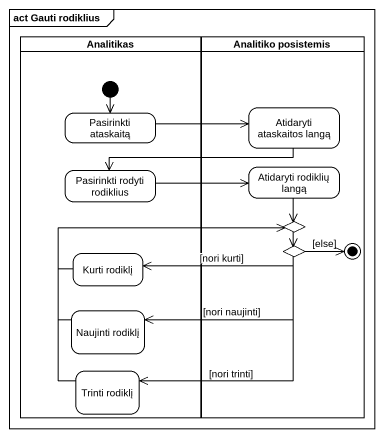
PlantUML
@startuml
mainframe act Gauti rodiklius
hide empty description
state Analitikas <<partition>> {
  state "Pasirinkti ataskaitą" as Pasirinkti_ataskaitą
  state "Pasirinkti rodyti rodiklius" as Pasirinkti_rodyti_rodiklius
  state "Kurti rodiklį" as Kurti_rodiklį
  state "Naujinti rodiklį" as Naujinti_rodiklį
  state "Trinti rodiklį" as Trinti_rodiklį
  [*] --> Pasirinkti_ataskaitą
}
state "Analitiko posistemis" as Analitiko_posistemis <<partition>> {
  state "Atidaryti ataskaitos langą" as Atidaryti_ataskaitos_langą
  state "Atidaryti rodiklių langą" as Atidaryti_rodiklių_langą
  state choice1 <<choice>>
  state choice2 <<choice>>
  choice2 -right-> [*] : [else]
}
Pasirinkti_ataskaitą -right-> Atidaryti_ataskaitos_langą
Atidaryti_ataskaitos_langą -left-> Pasirinkti_rodyti_rodiklius
Pasirinkti_rodyti_rodiklius -right-> Atidaryti_rodiklių_langą
Atidaryti_rodiklių_langą --> choice1
choice1 --> choice2
Kurti_rodiklį -right-> choice1
choice2 -left-> Kurti_rodiklį : [nori kurti]
choice2 -left-> Naujinti_rodiklį : [nori naujinti]
choice2 --> Trinti_rodiklį : [nori trinti]
Naujinti_rodiklį -right-> choice1
Trinti_rodiklį -up-> choice1
@enduml
